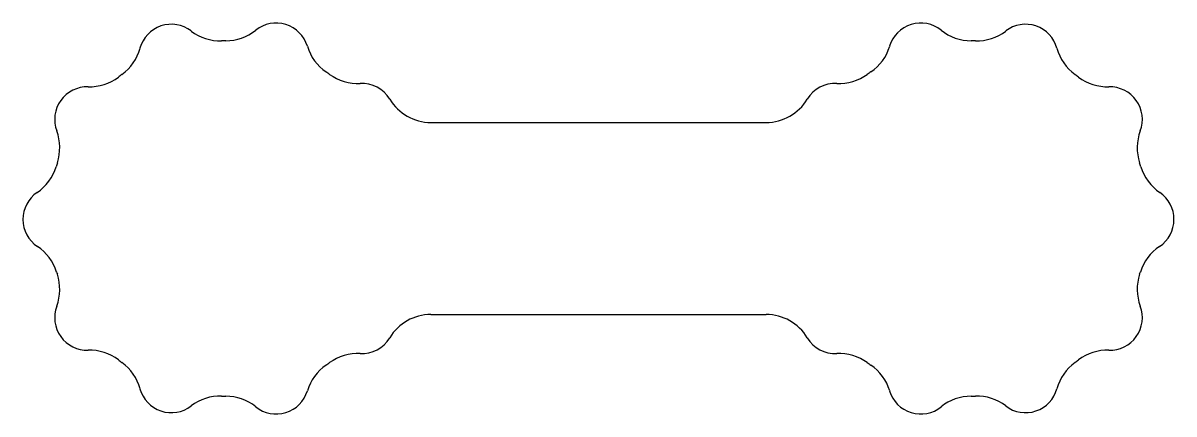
# Model space of a CAD drawing. Extents: x 500.5 to 512.5, y 764.3 to 768.3.
import ezdxf

# ---------------------------------------------------------------- set-up
doc = ezdxf.new("R2010")
doc.units = 0
doc.layers.get('0').update_dxf_attribs({"linetype": 'CONTINUOUS'})

msp = doc.modelspace()

# ---------------------------------------------------------------- linework, layer by layer
at = {"color": 0}
for p, q in [((504.717, 767.291), (508.213, 767.291)), ((504.717, 765.291), (508.213, 765.291))]:
    msp.add_line(p, q, dxfattribs=at)
for centre, radius, start, end in [((502.012, 767.973), 0.34, 52.6501, 164.6118), ((502.522, 768.64), 0.5, 232.6501, 271.4061), ((502.578, 768.641), 0.5, 270.0212, 308.7772), ((503.104, 767.986), 0.34, 16.8155, 128.7772), ((509.825, 767.986), 0.34, 51.2228, 163.1845), ((510.351, 768.641), 0.5, 231.2228, 269.9788), ((510.408, 768.64), 0.5, 268.5939, 307.3499), ((510.917, 767.973), 0.34, 15.3882, 127.3499), ((502.579, 766.291), 1.85, 90.0212, 91.4061), ((510.35, 766.291), 1.85, 88.5939, 89.9788), ((501.203, 768.196), 0.5, 305.8558, 344.6118), ((503.908, 768.229), 0.5, 196.8155, 235.5715), ((509.022, 768.229), 0.5, 304.4285, 343.1845), ((511.727, 768.196), 0.5, 195.3882, 234.1442), ((501.157, 768.162), 0.5, 268.4847, 307.2407), ((502.579, 766.291), 1.85, 125.8558, 127.2407), ((502.579, 766.291), 1.85, 54.1866, 55.5715), ((503.954, 768.197), 0.5, 234.1866, 272.9426), ((508.975, 768.197), 0.5, 267.0574, 305.8134), ((510.35, 766.291), 1.85, 124.4285, 125.8134), ((510.35, 766.291), 1.85, 52.7593, 54.1442), ((511.773, 768.162), 0.5, 232.7593, 271.5153), ((501.135, 767.322), 0.34, 88.4847, 200.4464), ((503.997, 767.358), 0.34, 31.0302, 92.9426), ((508.932, 767.358), 0.34, 87.0574, 148.9698), ((511.795, 767.322), 0.34, 339.5536, 91.5153), ((504.717, 767.791), 0.5, 211.0302, 270), ((508.213, 767.791), 0.5, 270, 328.9698), ((500.348, 767.029), 0.5, 341.6904, 20.4464), ((512.581, 767.029), 0.5, 159.5536, 198.3096), ((500.331, 766.975), 0.5, 304.3193, 343.0753), ((502.579, 766.291), 1.85, 161.6904, 163.0753), ((510.35, 766.291), 1.85, 16.9247, 18.3096), ((512.599, 766.975), 0.5, 196.9247, 235.6807), ((500.804, 766.282), 0.34, 124.3193, 236.281), ((512.125, 766.282), 0.34, 303.719, 55.6807), ((500.338, 765.583), 0.5, 17.525, 56.281), ((512.591, 765.583), 0.5, 123.719, 162.475), ((502.579, 766.291), 1.85, 197.525, 198.3096), ((510.35, 766.291), 1.85, 341.6904, 342.475), ((500.348, 765.553), 0.5, 339.5536, 18.3096), ((512.581, 765.553), 0.5, 161.6904, 200.4464), ((501.135, 765.259), 0.34, 159.5536, 271.5153), ((511.795, 765.259), 0.34, 268.4847, 20.4464), ((504.717, 764.791), 0.5, 90, 148.9698), ((508.213, 764.791), 0.5, 31.0302, 90), ((503.997, 765.224), 0.34, 267.0574, 328.9698), ((508.932, 765.224), 0.34, 211.0302, 272.9426), ((501.157, 764.42), 0.5, 52.7593, 91.5153), ((503.954, 764.385), 0.5, 87.0574, 125.8134), ((508.975, 764.385), 0.5, 54.1866, 92.9426), ((511.773, 764.42), 0.5, 88.4847, 127.2407), ((502.579, 766.291), 1.85, 232.7593, 234.1442), ((501.203, 764.386), 0.5, 15.3882, 54.1442), ((503.908, 764.352), 0.5, 124.4285, 163.1845), ((502.579, 766.291), 1.85, 304.4285, 305.8134), ((510.35, 766.291), 1.85, 234.1866, 235.5715), ((509.022, 764.352), 0.5, 16.8155, 55.5715), ((511.727, 764.386), 0.5, 125.8558, 164.6118), ((510.35, 766.291), 1.85, 305.8558, 307.2407), ((502.012, 764.609), 0.34, 195.3882, 307.3499), ((502.522, 763.942), 0.5, 88.5939, 127.3499), ((502.579, 766.291), 1.85, 268.5939, 269.9788), ((502.578, 763.941), 0.5, 51.2228, 89.9788), ((503.104, 764.595), 0.34, 231.2228, 343.1845), ((509.825, 764.595), 0.34, 196.8155, 308.7772), ((510.351, 763.941), 0.5, 90.0212, 128.7772), ((510.35, 766.291), 1.85, 270.0212, 271.4061), ((510.408, 763.942), 0.5, 52.6501, 91.4061), ((510.917, 764.609), 0.34, 232.6501, 344.6118)]:
    msp.add_arc(centre, radius, start, end, dxfattribs=at)

doc.saveas('drawing.dxf')
